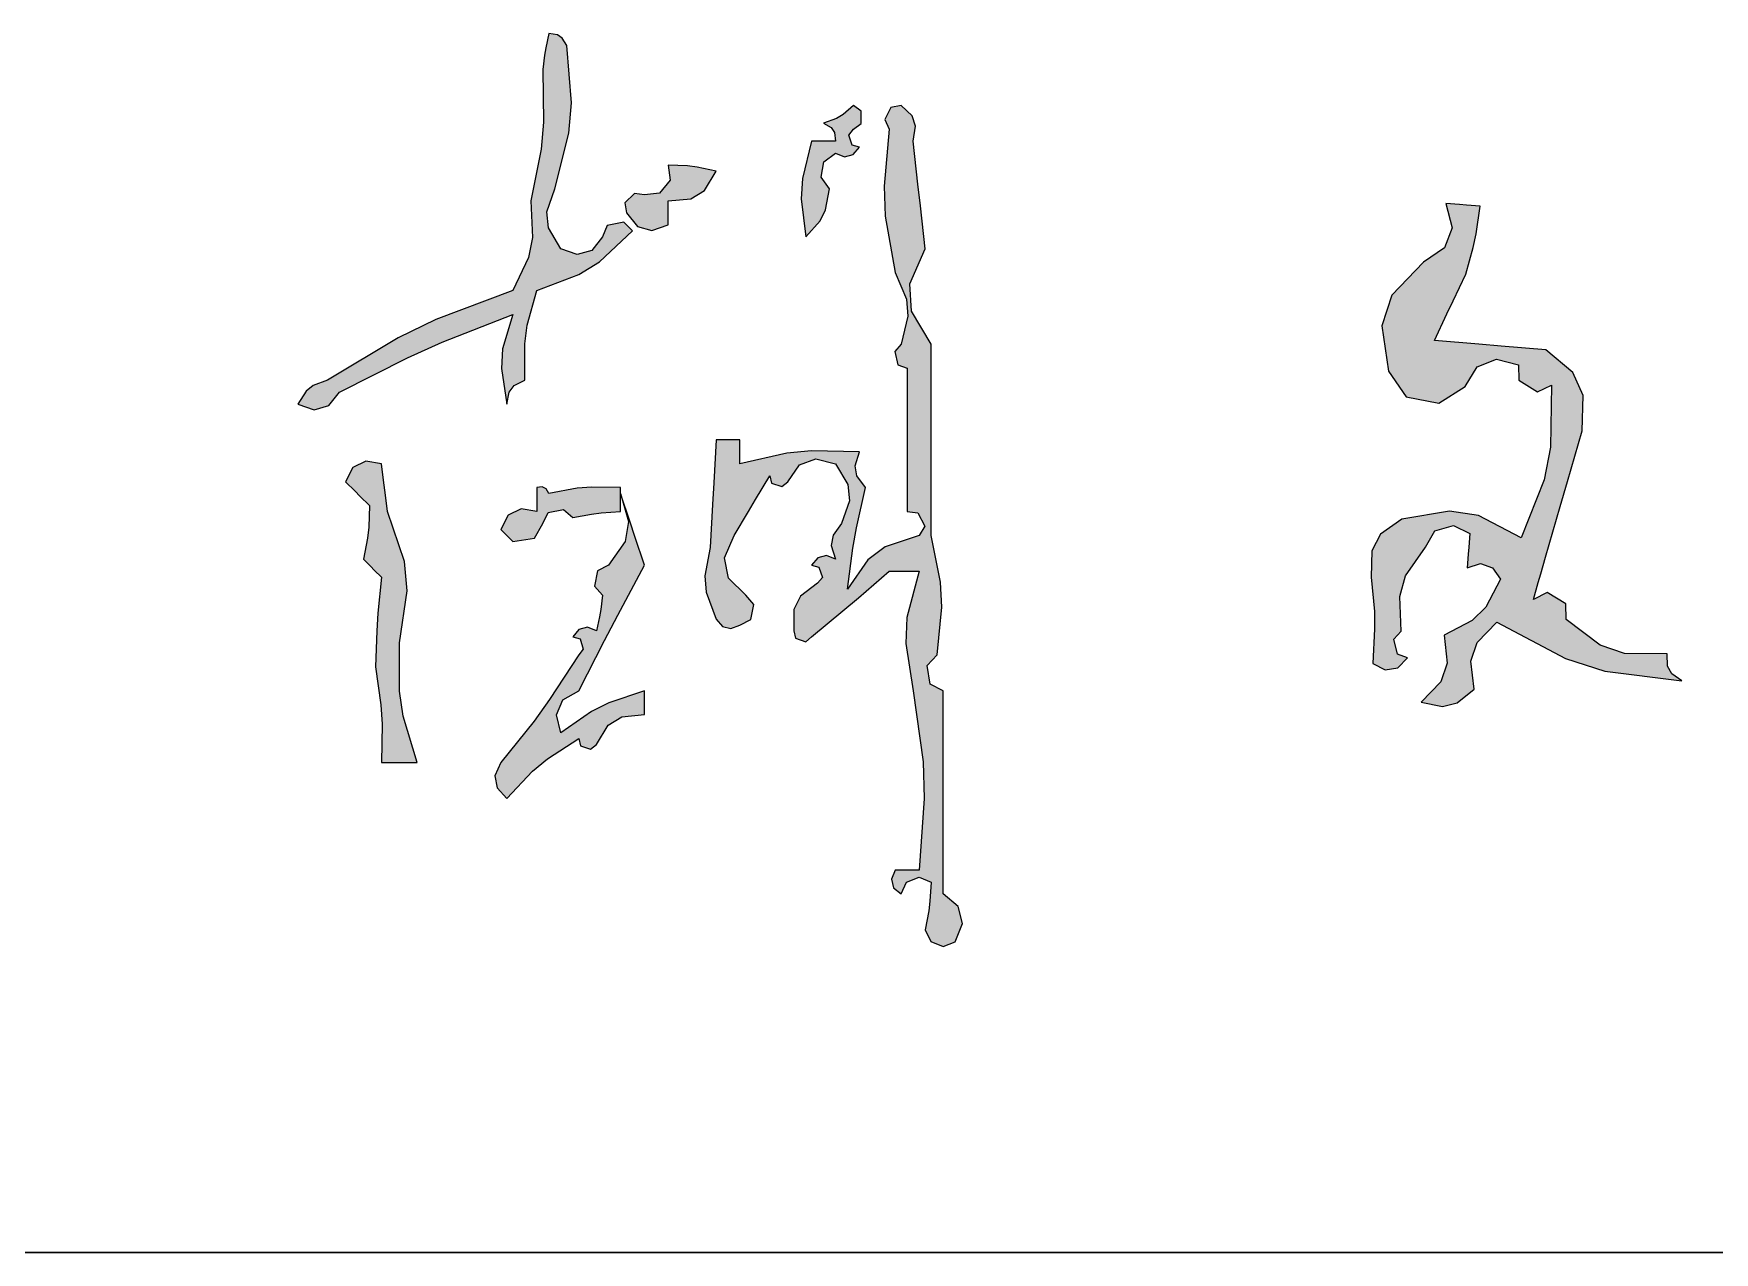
# Model space of a CAD drawing. Header units: inches. Extents: x 18712 to 314639, y 0 to 420500.
# Drawn here: x 134335 to 135461, y 178363 to 179179 of the extents above; entities that cross this region are included whole.
import ezdxf
from ezdxf.enums import TextEntityAlignment as Align

# ---------------------------------------------------------------- set-up
doc = ezdxf.new("R2010")
doc.units = ezdxf.units.IN
doc.header["$LTSCALE"] = 1000
doc.header["$MEASUREMENT"] = 0
doc.layers.get('0').update_dxf_attribs({"true_color": 0xffffff})
for name, color, linetype, true_color in [('TK', 7, 'Continuous', 0xffffff), ('TK-TEXT', 4, 'Continuous', 0x00ffff), ('ZG-图号', 2, 'Continuous', 0xffff00), ('ZG-图名', 1, 'Continuous', 0xff0000), ('签名', 3, 'Continuous', 0x00ff00)]:
    doc.layers.add(name, color=color, linetype=linetype, true_color=true_color)
doc.styles.add('-宋体', font='simsun.ttc', dxfattribs={"height": 0.2, "bigfont": 'gbcbig.shx'})

# ---------------------------------------------------------------- blocks, each defined once
blk = doc.blocks.new('A$C6f5e09ec')
at = {"layer": '签名', "true_color": 0x00ff00}
h = blk.add_hatch(color=3, dxfattribs=at)
h.paths.add_polyline_path([(3502.3, -72273.8), (3524.3, -72253.1), (3518.5, -72247.3), (3507.3, -72249.5), (3504.3, -72257.1), (3497, -72266.2), (3487.2, -72268.9), (3476.3, -72265.1), (3468.1, -72251.2), (3467, -72240.3), (3472.3, -72225.1), (3481.7, -72187.7), (3483.4, -72167.5), (3480.3, -72129), (3477.3, -72124.1), (3474, -72121.8), (3468.3, -72121), (3466.2, -72130.6), (3465.4, -72135.4), (3464.3, -72145.1), (3464.8, -72180.4), (3463.1, -72198.4), (3456.3, -72233.1), (3457.3, -72257.5), (3454.6, -72270.9), (3444.2, -72293.1), (3392.7, -72312.6), (3367.5, -72324.8), (3320.2, -72353.1), (3310.6, -72356.7), (3305.8, -72360.5), (3300.2, -72369.1), (3311.2, -72373), (3320.9, -72370.2), (3328.2, -72361.1), (3373.6, -72338.2), (3396.9, -72327.7), (3444.2, -72309.1), (3437.3, -72332.1), (3436.5, -72345.3), (3440.2, -72369.1), (3441.7, -72361.2), (3445.1, -72356.7), (3452.2, -72353.1), (3452.2, -72328.9), (3453.9, -72316.4), (3460.3, -72293.1), (3488.5, -72282.4)], flags=0)
h.paths.add_polyline_path([(3580.3, -72213.1), (3567.6, -72210.5), (3561.2, -72209.7), (3548.3, -72209.1), (3549.5, -72219.2), (3542.5, -72228), (3532.3, -72229.1), (3525.6, -72228.1), (3519.3, -72234.4), (3520.3, -72241.1), (3527.6, -72250.2), (3537.3, -72252.9), (3548.3, -72249.1), (3548.3, -72242.7), (3548.3, -72239.5), (3548.3, -72233.1), (3563.3, -72231.7), (3572.5, -72226)], flags=0)
h.paths.add_polyline_path([(3360.2, -72441.1), (3358.8, -72428.3), (3357.9, -72421.9), (3356.2, -72409.1), (3345.7, -72407.3), (3337.1, -72411.5), (3332.2, -72421.1), (3338.6, -72427.5), (3341.8, -72430.7), (3348.2, -72437.1), (3347.7, -72451.6), (3346.9, -72458.9), (3344.2, -72473.1), (3349, -72477.9), (3351.4, -72480.3), (3356.2, -72485.1), (3353.9, -72509.1), (3353.1, -72521.1), (3352.2, -72545.1), (3355.8, -72570.6), (3356.6, -72583.5), (3356.2, -72609.2), (3365.8, -72609.2), (3370.6, -72609.2), (3380.2, -72609.2), (3370.7, -72578.2), (3368.2, -72561.5), (3368.2, -72529.1), (3373.5, -72494.2), (3371.7, -72474.6)], flags=0)
h.paths.add_polyline_path([(3516.3, -72431.5), (3516.3, -72425.1), (3497, -72424.7), (3487.2, -72425.5), (3468.3, -72429.1), (3466.5, -72426), (3463.8, -72424.6), (3460.3, -72425.1), (3460.3, -72431.5), (3460.3, -72434.7), (3460.3, -72441.1), (3449.7, -72439.3), (3441.1, -72443.6), (3436.2, -72453.1), (3444.2, -72461.1), (3458.8, -72459), (3464.3, -72449.1), (3467.9, -72441.8), (3478.1, -72439.8), (3484.3, -72445.1), (3496.9, -72442.8), (3503.4, -72442), (3516.3, -72441.1), (3516.3, -72434.7)], flags=0)
h.paths.add_polyline_path([(3488.3, -72593.2), (3489.5, -72598.1), (3496.3, -72600.3), (3500.3, -72597.2), (3508.1, -72584.2), (3517.2, -72578.5), (3532.3, -72577.1), (3532.3, -72570.7), (3532.3, -72567.5), (3532.3, -72561.1), (3508.5, -72569.2), (3496.9, -72575), (3476.3, -72589.2), (3473.5, -72577.3), (3477.7, -72567.3), (3488.3, -72561.1), (3505.6, -72527.4), (3514.4, -72510.6), (3532.3, -72477.1), (3525.9, -72457.9), (3522.7, -72448.3), (3516.3, -72429.1), (3521.6, -72447.8), (3519.4, -72461.2), (3508.3, -72477.1), (3501, -72480.7), (3498.9, -72491), (3504.3, -72497.1), (3503.1, -72506.8), (3502.3, -72511.6), (3500.3, -72521.1), (3494.2, -72518.6), (3488.5, -72520), (3484.3, -72525.1), (3489.2, -72526.4), (3491.4, -72533.2), (3488.3, -72537.1), (3468.8, -72566.9), (3458.4, -72581.4), (3436.2, -72609.2), (3432.2, -72618), (3433.6, -72626.1), (3440.2, -72633.2), (3457.4, -72615), (3467.3, -72606.7)], flags=0)
h.paths.add_polyline_path([(3616.3, -72417.1), (3617.5, -72422), (3624.3, -72424.3), (3628.3, -72421.1), (3636.1, -72409.9), (3647, -72405.8), (3660.3, -72409.1), (3668.5, -72423), (3669.6, -72433.9), (3664.3, -72449.1), (3658.6, -72457), (3657.4, -72463.8), (3660.3, -72473.1), (3654.2, -72470.6), (3648.5, -72472), (3644.3, -72477.1), (3649.2, -72478.4), (3651.5, -72485.2), (3648.3, -72489.1), (3636.9, -72497.8), (3632.4, -72506.8), (3632.3, -72521.1), (3633.5, -72526), (3640.4, -72528.3), (3644.3, -72525.1), (3665.2, -72507.7), (3675.6, -72498.9), (3696.3, -72481.1), (3704.3, -72481.1), (3708.3, -72481.1), (3716.3, -72481.1), (3708.1, -72512.1), (3707.3, -72529.5), (3712.3, -72561.1), (3718.9, -72608.7), (3719.7, -72633.3), (3716.3, -72681.2), (3709.9, -72681.2), (3706.7, -72681.2), (3700.3, -72681.2), (3697.8, -72687.3), (3699.2, -72693), (3704.3, -72697.2), (3707.9, -72689.4), (3716.3, -72686), (3724.3, -72689.2), (3723.5, -72702), (3722.7, -72708.5), (3720.3, -72721.2), (3724, -72729), (3732.3, -72732.3), (3740.3, -72729.2), (3745.3, -72717), (3742.5, -72705.6), (3732.3, -72697.2), (3732.3, -72642.8), (3732.3, -72615.6), (3732.3, -72561.1), (3723.7, -72556.6), (3721.7, -72544.3), (3728.3, -72537.1), (3731.4, -72505.2), (3730.6, -72488.5), (3724.3, -72457.1), (3724.3, -72405.9), (3724.3, -72380.3), (3724.3, -72329.1), (3711.2, -72307), (3710.1, -72288.6), (3720.3, -72265.1), (3717.1, -72236.3), (3715.5, -72221.9), (3712.3, -72193.1), (3713.9, -72183.1), (3711.5, -72176.1), (3704.3, -72169.1), (3697.3, -72170.5), (3693.3, -72178.6), (3696.3, -72185.1), (3692.8, -72223.3), (3693.6, -72243.2), (3700.3, -72281.1), (3707.7, -72298.9), (3708.6, -72310.3), (3704.3, -72329.1), (3699.9, -72334), (3702.1, -72342.8), (3708.3, -72345.1), (3708.3, -72383.5), (3708.3, -72402.7), (3708.3, -72441.1), (3715.4, -72441.9), (3720, -72451), (3716.3, -72457.1), (3693.5, -72464.8), (3682, -72473.4), (3668.3, -72493.1), (3671.9, -72465.7), (3674.3, -72452.1), (3680.3, -72425.1), (3674.6, -72417.2), (3673.5, -72410.4), (3676.3, -72401.1), (3644.1, -72400.5), (3627.7, -72402.1), (3596.3, -72409.1), (3596.3, -72402.7), (3596.3, -72399.5), (3596.3, -72393.1), (3589.9, -72393.1), (3586.7, -72393.1), (3580.3, -72393.1), (3578.7, -72421.9), (3577.9, -72436.3), (3576.3, -72465.1), (3572.7, -72484.1), (3573.6, -72495.1), (3580.3, -72513.1), (3584.7, -72518), (3590.1, -72519.4), (3596.3, -72517.1), (3603.5, -72513.4), (3605.6, -72503.4), (3600.3, -72497.1), (3588.6, -72485.7), (3585.9, -72472.1), (3592.3, -72457.1), (3601.9, -72441.1), (3606.7, -72433.1)], flags=0)
h.paths.add_polyline_path([(3656.3, -72225.1), (3650.7, -72217.1), (3652.4, -72206.8), (3660.3, -72201.1), (3666.4, -72203.6), (3672.1, -72202.1), (3676.3, -72197.1), (3671.4, -72195.8), (3669.1, -72189), (3672.3, -72185.1), (3677.4, -72181.2), (3677.4, -72173), (3672.3, -72169.1), (3665.3, -72175.2), (3661, -72177.8), (3652.3, -72181.1), (3657.3, -72184), (3659.5, -72187.3), (3660.3, -72193.1), (3653.9, -72193.1), (3650.7, -72193.1), (3644.3, -72193.1), (3638.1, -72218), (3637.2, -72231.6), (3640.3, -72257.1), (3649.9, -72246.5), (3653.6, -72239.1)], flags=0)
blk.add_hatch(color=3, dxfattribs=at).paths.add_polyline_path([(4073.9, -72299.9), (4082.3, -72282.2), (4087.2, -72264.2), (4089.2, -72255.1), (4091.9, -72236.7), (4082.8, -72235.9), (4078.2, -72235.5), (4069, -72234.8), (4073.2, -72251), (4068, -72264.6), (4054.1, -72274), (4032.8, -72296.2), (4026.2, -72316.8), (4030.6, -72347.2), (4042.5, -72364.3), (4064.3, -72368.6), (4081.8, -72357.3), (4090, -72344.1), (4102.8, -72339), (4117.7, -72342.9), (4117.9, -72353.2), (4130.4, -72360.9), (4139.7, -72356.4), (4139.1, -72398.1), (4134.8, -72419.9), (4119.5, -72458.7), (4090.8, -72443.8), (4071.5, -72440.8), (4039.6, -72446.2), (4025.3, -72456.3), (4019.3, -72467.4), (4019, -72485), (4021.1, -72508), (4021.3, -72519.7), (4020, -72542.9), (4028.4, -72547.2), (4036.8, -72545.8), (4043.4, -72539.1), (4036.5, -72536.7), (4034.1, -72526.6), (4039.1, -72521.3), (4038.1, -72497.9), (4042, -72484.2), (4055.4, -72464.9), (4061.6, -72454.1), (4074, -72450.4), (4085.1, -72455.8), (4084.3, -72465), (4083.9, -72469.6), (4083.2, -72478.8), (4092.2, -72475.9), (4100.2, -72478.7), (4105.6, -72486.5), (4095.7, -72505.2), (4086.7, -72514), (4067.8, -72523.8), (4069.9, -72542.7), (4065.7, -72555.1), (4052.5, -72568.7), (4066.8, -72571.6), (4076.5, -72569.2), (4087.9, -72560.1), (4085.8, -72541.2), (4090, -72528.8), (4103.2, -72515.2), (4149.1, -72539.6), (4175.5, -72547.9), (4227.1, -72554.5), (4220.3, -72549.7), (4217.5, -72544.6), (4217.1, -72536.3), (4188.6, -72536.2), (4172.2, -72530.7), (4149.6, -72513.3), (4149.4, -72503), (4136.9, -72495.4), (4127.6, -72499.9), (4130.9, -72488.6), (4132.5, -72482.9), (4135.8, -72471.7), (4145.6, -72437.8), (4150.5, -72420.9), (4160.3, -72387), (4160.9, -72363.3), (4154.1, -72348.1), (4135.9, -72332.9), (4106, -72330.4), (4091.1, -72329.1), (4061.3, -72326.6), (4069.7, -72308.8)], flags=0)
at = {"layer": 'TK', "lineweight": -3}
for p, q in [((5290.1, -72937.2), (183.2, -72937.2)), ((183.2, -72937.2), (5290.1, -72937.2)), ((183.2, -72937.2), (5290.1, -72937.2))]:
    blk.add_line(p, q, dxfattribs=at)
at = {"layer": '签名', "color": 3, "lineweight": -3, "true_color": 0x00ff00}
for p, q in [((3468.3, -72121), (3466.2, -72130.6)), ((3474, -72121.8), (3468.3, -72121)), ((3477.3, -72124.1), (3474, -72121.8)), ((3466.2, -72130.6), (3465.4, -72135.4)), ((3480.3, -72129), (3477.3, -72124.1)), ((3483.4, -72167.5), (3480.3, -72129)), ((3465.4, -72135.4), (3464.3, -72145.1)), ((3464.3, -72145.1), (3464.8, -72180.4)), ((3481.7, -72187.7), (3483.4, -72167.5)), ((3661, -72177.8), (3652.3, -72181.1)), ((3665.3, -72175.2), (3661, -72177.8)), ((3672.3, -72169.1), (3665.3, -72175.2)), ((3677.4, -72173), (3672.3, -72169.1)), ((3677.4, -72181.2), (3677.4, -72173)), ((3697.3, -72170.5), (3693.3, -72178.6)), ((3704.3, -72169.1), (3697.3, -72170.5)), ((3711.5, -72176.1), (3704.3, -72169.1)), ((3713.9, -72183.1), (3711.5, -72176.1)), ((3464.8, -72180.4), (3463.1, -72198.4)), ((3472.3, -72225.1), (3481.7, -72187.7)), ((3652.3, -72181.1), (3657.3, -72184)), ((3657.3, -72184), (3659.5, -72187.3)), ((3659.5, -72187.3), (3660.3, -72193.1)), ((3669.1, -72189), (3672.3, -72185.1)), ((3671.4, -72195.8), (3669.1, -72189)), ((3672.3, -72185.1), (3677.4, -72181.2)), ((3696.3, -72185.1), (3692.8, -72223.3)), ((3693.3, -72178.6), (3696.3, -72185.1)), ((3712.3, -72193.1), (3713.9, -72183.1)), ((3463.1, -72198.4), (3456.3, -72233.1)), ((3644.3, -72193.1), (3638.1, -72218)), ((3650.7, -72193.1), (3644.3, -72193.1)), ((3653.9, -72193.1), (3650.7, -72193.1)), ((3660.3, -72193.1), (3653.9, -72193.1)), ((3676.3, -72197.1), (3671.4, -72195.8)), ((3672.1, -72202.1), (3676.3, -72197.1)), ((3715.5, -72221.9), (3712.3, -72193.1)), ((3561.2, -72209.7), (3548.3, -72209.1)), ((3548.3, -72209.1), (3549.5, -72219.2)), ((3567.6, -72210.5), (3561.2, -72209.7)), ((3580.3, -72213.1), (3567.6, -72210.5)), ((3650.7, -72217.1), (3652.4, -72206.8)), ((3652.4, -72206.8), (3660.3, -72201.1)), ((3660.3, -72201.1), (3666.4, -72203.6)), ((3666.4, -72203.6), (3672.1, -72202.1)), ((3549.5, -72219.2), (3542.5, -72228)), ((3572.5, -72226), (3580.3, -72213.1)), ((3638.1, -72218), (3637.2, -72231.6)), ((3656.3, -72225.1), (3650.7, -72217.1)), ((3692.8, -72223.3), (3693.6, -72243.2)), ((3717.1, -72236.3), (3715.5, -72221.9)), ((3456.3, -72233.1), (3457.3, -72257.5)), ((3467, -72240.3), (3472.3, -72225.1)), ((3525.6, -72228.1), (3519.3, -72234.4)), ((3519.3, -72234.4), (3520.3, -72241.1)), ((3532.3, -72229.1), (3525.6, -72228.1)), ((3542.5, -72228), (3532.3, -72229.1)), ((3548.3, -72233.1), (3563.3, -72231.7)), ((3548.3, -72239.5), (3548.3, -72233.1)), ((3563.3, -72231.7), (3572.5, -72226)), ((3637.2, -72231.6), (3640.3, -72257.1)), ((3653.6, -72239.1), (3656.3, -72225.1)), ((3468.1, -72251.2), (3467, -72240.3)), ((3520.3, -72241.1), (3527.6, -72250.2)), ((3548.3, -72242.7), (3548.3, -72239.5)), ((3548.3, -72249.1), (3548.3, -72242.7)), ((3649.9, -72246.5), (3653.6, -72239.1)), ((3693.6, -72243.2), (3700.3, -72281.1)), ((3720.3, -72265.1), (3717.1, -72236.3)), ((4078.2, -72235.5), (4069, -72234.8)), ((4069, -72234.8), (4073.2, -72251)), ((4082.8, -72235.9), (4078.2, -72235.5)), ((4091.9, -72236.7), (4082.8, -72235.9)), ((4089.2, -72255.1), (4091.9, -72236.7)), ((3476.3, -72265.1), (3468.1, -72251.2)), ((3504.3, -72257.1), (3497, -72266.2)), ((3502.3, -72273.8), (3524.3, -72253.1)), ((3507.3, -72249.5), (3504.3, -72257.1)), ((3518.5, -72247.3), (3507.3, -72249.5)), ((3524.3, -72253.1), (3518.5, -72247.3)), ((3527.6, -72250.2), (3537.3, -72252.9)), ((3537.3, -72252.9), (3548.3, -72249.1)), ((3640.3, -72257.1), (3649.9, -72246.5)), ((4073.2, -72251), (4068, -72264.6)), ((4087.2, -72264.2), (4089.2, -72255.1)), ((3457.3, -72257.5), (3454.6, -72270.9)), ((3487.2, -72268.9), (3476.3, -72265.1)), ((3497, -72266.2), (3487.2, -72268.9)), ((3710.1, -72288.6), (3720.3, -72265.1)), ((4068, -72264.6), (4054.1, -72274)), ((4082.3, -72282.2), (4087.2, -72264.2)), ((3454.6, -72270.9), (3444.2, -72293.1)), ((3488.5, -72282.4), (3502.3, -72273.8)), ((4054.1, -72274), (4032.8, -72296.2)), ((3460.3, -72293.1), (3488.5, -72282.4)), ((3700.3, -72281.1), (3707.7, -72298.9)), ((3711.2, -72307), (3710.1, -72288.6)), ((4073.9, -72299.9), (4082.3, -72282.2)), ((3444.2, -72293.1), (3392.7, -72312.6)), ((3453.9, -72316.4), (3460.3, -72293.1)), ((3707.7, -72298.9), (3708.6, -72310.3)), ((4032.8, -72296.2), (4026.2, -72316.8)), ((4069.7, -72308.8), (4073.9, -72299.9)), ((3392.7, -72312.6), (3367.5, -72324.8)), ((3396.9, -72327.7), (3444.2, -72309.1)), ((3444.2, -72309.1), (3437.3, -72332.1)), ((3708.6, -72310.3), (3704.3, -72329.1)), ((3724.3, -72329.1), (3711.2, -72307)), ((4061.3, -72326.6), (4069.7, -72308.8)), ((3367.5, -72324.8), (3320.2, -72353.1)), ((3452.2, -72328.9), (3453.9, -72316.4)), ((4026.2, -72316.8), (4030.6, -72347.2)), ((3373.6, -72338.2), (3396.9, -72327.7)), ((3437.3, -72332.1), (3436.5, -72345.3)), ((3452.2, -72353.1), (3452.2, -72328.9)), ((3704.3, -72329.1), (3699.9, -72334)), ((3699.9, -72334), (3702.1, -72342.8)), ((3724.3, -72380.3), (3724.3, -72329.1)), ((4091.1, -72329.1), (4061.3, -72326.6)), ((4106, -72330.4), (4091.1, -72329.1)), ((4135.9, -72332.9), (4106, -72330.4)), ((4154.1, -72348.1), (4135.9, -72332.9)), ((3328.2, -72361.1), (3373.6, -72338.2)), ((3436.5, -72345.3), (3440.2, -72369.1)), ((3702.1, -72342.8), (3708.3, -72345.1)), ((3708.3, -72345.1), (3708.3, -72383.5)), ((4030.6, -72347.2), (4042.5, -72364.3)), ((4081.8, -72357.3), (4090, -72344.1)), ((4090, -72344.1), (4102.8, -72339)), ((4102.8, -72339), (4117.7, -72342.9)), ((4117.7, -72342.9), (4117.9, -72353.2)), ((3310.6, -72356.7), (3305.8, -72360.5)), ((3320.2, -72353.1), (3310.6, -72356.7)), ((3441.7, -72361.2), (3445.1, -72356.7)), ((3445.1, -72356.7), (3452.2, -72353.1)), ((4064.3, -72368.6), (4081.8, -72357.3)), ((4117.9, -72353.2), (4130.4, -72360.9)), ((4130.4, -72360.9), (4139.7, -72356.4)), ((4139.7, -72356.4), (4139.1, -72398.1)), ((4160.9, -72363.3), (4154.1, -72348.1)), ((3305.8, -72360.5), (3300.2, -72369.1)), ((3300.2, -72369.1), (3311.2, -72373)), ((3320.9, -72370.2), (3328.2, -72361.1)), ((3440.2, -72369.1), (3441.7, -72361.2)), ((4042.5, -72364.3), (4064.3, -72368.6)), ((4160.3, -72387), (4160.9, -72363.3)), ((3311.2, -72373), (3320.9, -72370.2)), ((3724.3, -72405.9), (3724.3, -72380.3)), ((3708.3, -72383.5), (3708.3, -72402.7)), ((4150.5, -72420.9), (4160.3, -72387)), ((3580.3, -72393.1), (3578.7, -72421.9)), ((3586.7, -72393.1), (3580.3, -72393.1)), ((3589.9, -72393.1), (3586.7, -72393.1)), ((3596.3, -72393.1), (3589.9, -72393.1)), ((3596.3, -72399.5), (3596.3, -72393.1)), ((3596.3, -72402.7), (3596.3, -72399.5)), ((3627.7, -72402.1), (3596.3, -72409.1)), ((3596.3, -72409.1), (3596.3, -72402.7)), ((3644.1, -72400.5), (3627.7, -72402.1)), ((3676.3, -72401.1), (3644.1, -72400.5)), ((3673.5, -72410.4), (3676.3, -72401.1)), ((3708.3, -72402.7), (3708.3, -72441.1)), ((4139.1, -72398.1), (4134.8, -72419.9)), ((3337.1, -72411.5), (3332.2, -72421.1)), ((3345.7, -72407.3), (3337.1, -72411.5)), ((3356.2, -72409.1), (3345.7, -72407.3)), ((3357.9, -72421.9), (3356.2, -72409.1)), ((3628.3, -72421.1), (3636.1, -72409.9)), ((3636.1, -72409.9), (3647, -72405.8)), ((3647, -72405.8), (3660.3, -72409.1)), ((3660.3, -72409.1), (3668.5, -72423)), ((3674.6, -72417.2), (3673.5, -72410.4)), ((3724.3, -72457.1), (3724.3, -72405.9)), ((3332.2, -72421.1), (3338.6, -72427.5)), ((3358.8, -72428.3), (3357.9, -72421.9)), ((3463.8, -72424.6), (3460.3, -72425.1)), ((3460.3, -72425.1), (3460.3, -72431.5)), ((3466.5, -72426), (3463.8, -72424.6)), ((3468.3, -72429.1), (3466.5, -72426)), ((3487.2, -72425.5), (3468.3, -72429.1)), ((3497, -72424.7), (3487.2, -72425.5)), ((3516.3, -72425.1), (3497, -72424.7)), ((3516.3, -72431.5), (3516.3, -72425.1)), ((3578.7, -72421.9), (3577.9, -72436.3)), ((3606.7, -72433.1), (3616.3, -72417.1)), ((3616.3, -72417.1), (3617.5, -72422)), ((3617.5, -72422), (3624.3, -72424.3)), ((3624.3, -72424.3), (3628.3, -72421.1)), ((3668.5, -72423), (3669.6, -72433.9)), ((3674.3, -72452.1), (3680.3, -72425.1)), ((3680.3, -72425.1), (3674.6, -72417.2)), ((4134.8, -72419.9), (4119.5, -72458.7)), ((4145.6, -72437.8), (4150.5, -72420.9)), ((3338.6, -72427.5), (3341.8, -72430.7)), ((3341.8, -72430.7), (3348.2, -72437.1)), ((3348.2, -72437.1), (3347.7, -72451.6)), ((3360.2, -72441.1), (3358.8, -72428.3)), ((3460.3, -72431.5), (3460.3, -72434.7)), ((3460.3, -72434.7), (3460.3, -72441.1)), ((3522.7, -72448.3), (3516.3, -72429.1)), ((3516.3, -72429.1), (3521.6, -72447.8)), ((3516.3, -72434.7), (3516.3, -72431.5)), ((3516.3, -72441.1), (3516.3, -72434.7)), ((3577.9, -72436.3), (3576.3, -72465.1)), ((3601.9, -72441.1), (3606.7, -72433.1)), ((3669.6, -72433.9), (3664.3, -72449.1)), ((3371.7, -72474.6), (3360.2, -72441.1)), ((3441.1, -72443.6), (3436.2, -72453.1)), ((3449.7, -72439.3), (3441.1, -72443.6)), ((3460.3, -72441.1), (3449.7, -72439.3)), ((3464.3, -72449.1), (3467.9, -72441.8)), ((3467.9, -72441.8), (3478.1, -72439.8)), ((3478.1, -72439.8), (3484.3, -72445.1)), ((3484.3, -72445.1), (3496.9, -72442.8)), ((3496.9, -72442.8), (3503.4, -72442)), ((3503.4, -72442), (3516.3, -72441.1)), ((3521.6, -72447.8), (3519.4, -72461.2)), ((3525.9, -72457.9), (3522.7, -72448.3)), ((3592.3, -72457.1), (3601.9, -72441.1)), ((3708.3, -72441.1), (3715.4, -72441.9)), ((3715.4, -72441.9), (3720, -72451)), ((4039.6, -72446.2), (4025.3, -72456.3)), ((4071.5, -72440.8), (4039.6, -72446.2)), ((4090.8, -72443.8), (4071.5, -72440.8)), ((4119.5, -72458.7), (4090.8, -72443.8)), ((4135.8, -72471.7), (4145.6, -72437.8)), ((3346.9, -72458.9), (3344.2, -72473.1)), ((3347.7, -72451.6), (3346.9, -72458.9)), ((3436.2, -72453.1), (3444.2, -72461.1)), ((3444.2, -72461.1), (3458.8, -72459)), ((3458.8, -72459), (3464.3, -72449.1)), ((3532.3, -72477.1), (3525.9, -72457.9)), ((3585.9, -72472.1), (3592.3, -72457.1)), ((3658.6, -72457), (3657.4, -72463.8)), ((3664.3, -72449.1), (3658.6, -72457)), ((3671.9, -72465.7), (3674.3, -72452.1)), ((3716.3, -72457.1), (3693.5, -72464.8)), ((3720, -72451), (3716.3, -72457.1)), ((3730.6, -72488.5), (3724.3, -72457.1)), ((4025.3, -72456.3), (4019.3, -72467.4)), ((4055.4, -72464.9), (4061.6, -72454.1)), ((4061.6, -72454.1), (4074, -72450.4)), ((4074, -72450.4), (4085.1, -72455.8)), ((4085.1, -72455.8), (4084.3, -72465)), ((3519.4, -72461.2), (3508.3, -72477.1)), ((3576.3, -72465.1), (3572.7, -72484.1)), ((3654.2, -72470.6), (3648.5, -72472)), ((3660.3, -72473.1), (3654.2, -72470.6)), ((3657.4, -72463.8), (3660.3, -72473.1)), ((3668.3, -72493.1), (3671.9, -72465.7)), ((3693.5, -72464.8), (3682, -72473.4)), ((4019.3, -72467.4), (4019, -72485)), ((4042, -72484.2), (4055.4, -72464.9)), ((4083.9, -72469.6), (4083.2, -72478.8)), ((4084.3, -72465), (4083.9, -72469.6)), ((3344.2, -72473.1), (3349, -72477.9)), ((3349, -72477.9), (3351.4, -72480.3)), ((3351.4, -72480.3), (3356.2, -72485.1)), ((3373.5, -72494.2), (3371.7, -72474.6)), ((3501, -72480.7), (3498.9, -72491)), ((3508.3, -72477.1), (3501, -72480.7)), ((3514.4, -72510.6), (3532.3, -72477.1)), ((3588.6, -72485.7), (3585.9, -72472.1)), ((3648.5, -72472), (3644.3, -72477.1)), ((3644.3, -72477.1), (3649.2, -72478.4)), ((3649.2, -72478.4), (3651.5, -72485.2)), ((3682, -72473.4), (3668.3, -72493.1)), ((3675.6, -72498.9), (3696.3, -72481.1)), ((3696.3, -72481.1), (3704.3, -72481.1)), ((3704.3, -72481.1), (3708.3, -72481.1)), ((3716.3, -72481.1), (3708.1, -72512.1)), ((3708.3, -72481.1), (3716.3, -72481.1)), ((4083.2, -72478.8), (4092.2, -72475.9)), ((4092.2, -72475.9), (4100.2, -72478.7)), ((4100.2, -72478.7), (4105.6, -72486.5)), ((4132.5, -72482.9), (4135.8, -72471.7)), ((3356.2, -72485.1), (3353.9, -72509.1)), ((3498.9, -72491), (3504.3, -72497.1)), ((3572.7, -72484.1), (3573.6, -72495.1)), ((3600.3, -72497.1), (3588.6, -72485.7)), ((3648.3, -72489.1), (3636.9, -72497.8)), ((3651.5, -72485.2), (3648.3, -72489.1)), ((3731.4, -72505.2), (3730.6, -72488.5)), ((4019, -72485), (4021.1, -72508)), ((4038.1, -72497.9), (4042, -72484.2)), ((4105.6, -72486.5), (4095.7, -72505.2)), ((4127.6, -72499.9), (4130.9, -72488.6)), ((4130.9, -72488.6), (4132.5, -72482.9)), ((3368.2, -72529.1), (3373.5, -72494.2)), ((3504.3, -72497.1), (3503.1, -72506.8)), ((3573.6, -72495.1), (3580.3, -72513.1)), ((3605.6, -72503.4), (3600.3, -72497.1)), ((3603.5, -72513.4), (3605.6, -72503.4)), ((3636.9, -72497.8), (3632.4, -72506.8)), ((3665.2, -72507.7), (3675.6, -72498.9)), ((4039.1, -72521.3), (4038.1, -72497.9)), ((4136.9, -72495.4), (4127.6, -72499.9)), ((4149.4, -72503), (4136.9, -72495.4)), ((4149.6, -72513.3), (4149.4, -72503)), ((3353.9, -72509.1), (3353.1, -72521.1)), ((3502.3, -72511.6), (3500.3, -72521.1)), ((3503.1, -72506.8), (3502.3, -72511.6)), ((3505.6, -72527.4), (3514.4, -72510.6)), ((3580.3, -72513.1), (3584.7, -72518)), ((3596.3, -72517.1), (3603.5, -72513.4)), ((3632.4, -72506.8), (3632.3, -72521.1)), ((3644.3, -72525.1), (3665.2, -72507.7)), ((3708.1, -72512.1), (3707.3, -72529.5)), ((3728.3, -72537.1), (3731.4, -72505.2)), ((4021.1, -72508), (4021.3, -72519.7)), ((4086.7, -72514), (4067.8, -72523.8)), ((4095.7, -72505.2), (4086.7, -72514)), ((4090, -72528.8), (4103.2, -72515.2)), ((4103.2, -72515.2), (4149.1, -72539.6)), ((4172.2, -72530.7), (4149.6, -72513.3)), ((3353.1, -72521.1), (3352.2, -72545.1)), ((3488.5, -72520), (3484.3, -72525.1)), ((3484.3, -72525.1), (3489.2, -72526.4)), ((3494.2, -72518.6), (3488.5, -72520)), ((3489.2, -72526.4), (3491.4, -72533.2)), ((3500.3, -72521.1), (3494.2, -72518.6)), ((3584.7, -72518), (3590.1, -72519.4)), ((3590.1, -72519.4), (3596.3, -72517.1)), ((3632.3, -72521.1), (3633.5, -72526)), ((3633.5, -72526), (3640.4, -72528.3)), ((3640.4, -72528.3), (3644.3, -72525.1)), ((4021.3, -72519.7), (4020, -72542.9)), ((4034.1, -72526.6), (4039.1, -72521.3)), ((4036.5, -72536.7), (4034.1, -72526.6)), ((4067.8, -72523.8), (4069.9, -72542.7)), ((3368.2, -72561.5), (3368.2, -72529.1)), ((3488.3, -72537.1), (3468.8, -72566.9)), ((3488.3, -72561.1), (3505.6, -72527.4)), ((3491.4, -72533.2), (3488.3, -72537.1)), ((3707.3, -72529.5), (3712.3, -72561.1)), ((3721.7, -72544.3), (3728.3, -72537.1)), ((4043.4, -72539.1), (4036.5, -72536.7)), ((4085.8, -72541.2), (4090, -72528.8)), ((4188.6, -72536.2), (4172.2, -72530.7)), ((4217.1, -72536.3), (4188.6, -72536.2)), ((4217.5, -72544.6), (4217.1, -72536.3)), ((3352.2, -72545.1), (3355.8, -72570.6)), ((3723.7, -72556.6), (3721.7, -72544.3)), ((4020, -72542.9), (4028.4, -72547.2)), ((4028.4, -72547.2), (4036.8, -72545.8)), ((4036.8, -72545.8), (4043.4, -72539.1)), ((4069.9, -72542.7), (4065.7, -72555.1)), ((4087.9, -72560.1), (4085.8, -72541.2)), ((4149.1, -72539.6), (4175.5, -72547.9)), ((4175.5, -72547.9), (4227.1, -72554.5)), ((4220.3, -72549.7), (4217.5, -72544.6)), ((4227.1, -72554.5), (4220.3, -72549.7)), ((3477.7, -72567.3), (3488.3, -72561.1)), ((3532.3, -72561.1), (3508.5, -72569.2)), ((3532.3, -72567.5), (3532.3, -72561.1)), ((3712.3, -72561.1), (3718.9, -72608.7)), ((3732.3, -72561.1), (3723.7, -72556.6)), ((3732.3, -72615.6), (3732.3, -72561.1)), ((4065.7, -72555.1), (4052.5, -72568.7)), ((4076.5, -72569.2), (4087.9, -72560.1)), ((3355.8, -72570.6), (3356.6, -72583.5)), ((3370.7, -72578.2), (3368.2, -72561.5)), ((3468.8, -72566.9), (3458.4, -72581.4)), ((3473.5, -72577.3), (3477.7, -72567.3)), ((3508.5, -72569.2), (3496.9, -72575)), ((3532.3, -72570.7), (3532.3, -72567.5)), ((3532.3, -72577.1), (3532.3, -72570.7)), ((4052.5, -72568.7), (4066.8, -72571.6)), ((4066.8, -72571.6), (4076.5, -72569.2)), ((3356.6, -72583.5), (3356.2, -72609.2)), ((3380.2, -72609.2), (3370.7, -72578.2)), ((3458.4, -72581.4), (3436.2, -72609.2)), ((3476.3, -72589.2), (3473.5, -72577.3)), ((3496.9, -72575), (3476.3, -72589.2)), ((3508.1, -72584.2), (3517.2, -72578.5)), ((3517.2, -72578.5), (3532.3, -72577.1)), ((3467.3, -72606.7), (3488.3, -72593.2)), ((3488.3, -72593.2), (3489.5, -72598.1)), ((3500.3, -72597.2), (3508.1, -72584.2)), ((3489.5, -72598.1), (3496.3, -72600.3)), ((3496.3, -72600.3), (3500.3, -72597.2)), ((3356.2, -72609.2), (3365.8, -72609.2)), ((3365.8, -72609.2), (3370.6, -72609.2)), ((3370.6, -72609.2), (3380.2, -72609.2)), ((3436.2, -72609.2), (3432.2, -72618)), ((3440.2, -72633.2), (3457.4, -72615)), ((3457.4, -72615), (3467.3, -72606.7)), ((3718.9, -72608.7), (3719.7, -72633.3)), ((3732.3, -72642.8), (3732.3, -72615.6)), ((3432.2, -72618), (3433.6, -72626.1)), ((3433.6, -72626.1), (3440.2, -72633.2)), ((3719.7, -72633.3), (3716.3, -72681.2)), ((3732.3, -72697.2), (3732.3, -72642.8)), ((3700.3, -72681.2), (3697.8, -72687.3)), ((3706.7, -72681.2), (3700.3, -72681.2)), ((3709.9, -72681.2), (3706.7, -72681.2)), ((3716.3, -72681.2), (3709.9, -72681.2)), ((3697.8, -72687.3), (3699.2, -72693)), ((3699.2, -72693), (3704.3, -72697.2)), ((3704.3, -72697.2), (3707.9, -72689.4)), ((3707.9, -72689.4), (3716.3, -72686)), ((3716.3, -72686), (3724.3, -72689.2)), ((3724.3, -72689.2), (3723.5, -72702)), ((3723.5, -72702), (3722.7, -72708.5)), ((3742.5, -72705.6), (3732.3, -72697.2)), ((3745.3, -72717), (3742.5, -72705.6)), ((3722.7, -72708.5), (3720.3, -72721.2)), ((3740.3, -72729.2), (3745.3, -72717)), ((3720.3, -72721.2), (3724, -72729)), ((3724, -72729), (3732.3, -72732.3)), ((3732.3, -72732.3), (3740.3, -72729.2))]:
    blk.add_line(p, q, dxfattribs=at)
at = {"layer": 'TK-TEXT', "style": '-宋体', "width": 0.8}
for tag, p, height in [('若羌县文化体育广播电视和旅游局', (1802.8, -65292.4), 189), ('巴州米兰长城国家文化公园建设项目', (1722.9, -66432.8), 189), ('结构', (1853.5, -78521.8), 300), ('1:100', (4296.1, -78521.8), 300), ('A', (4650.8, -80873.2), 300), ('2022.07', (1479.6, -80877.4), 300)]:
    blk.add_attdef(tag, p, '', height=height, dxfattribs=at)
blk.add_attdef('QFAHJJ-2022-012', text='', height=300, dxfattribs=at).set_placement((3356.7, -67621.3), align=Align.CENTER)
at = {"layer": 'ZG-图号', "style": '-宋体', "width": 0.8}
blk.add_attdef('结施-03', (1804.7, -79277.2), '', height=300, dxfattribs=at)
at = {"layer": 'ZG-图名', "style": '-宋体', "width": 0.8}
blk.add_attdef('框架柱平面布置图', (1991.3, -69635.1), '', height=300, dxfattribs=at)

msp = doc.modelspace()

# ---------------------------------------------------------------- block references
msp.add_blockref('A$C6f5e09ec', (131212.2, 251300))

doc.saveas('drawing.dxf')
